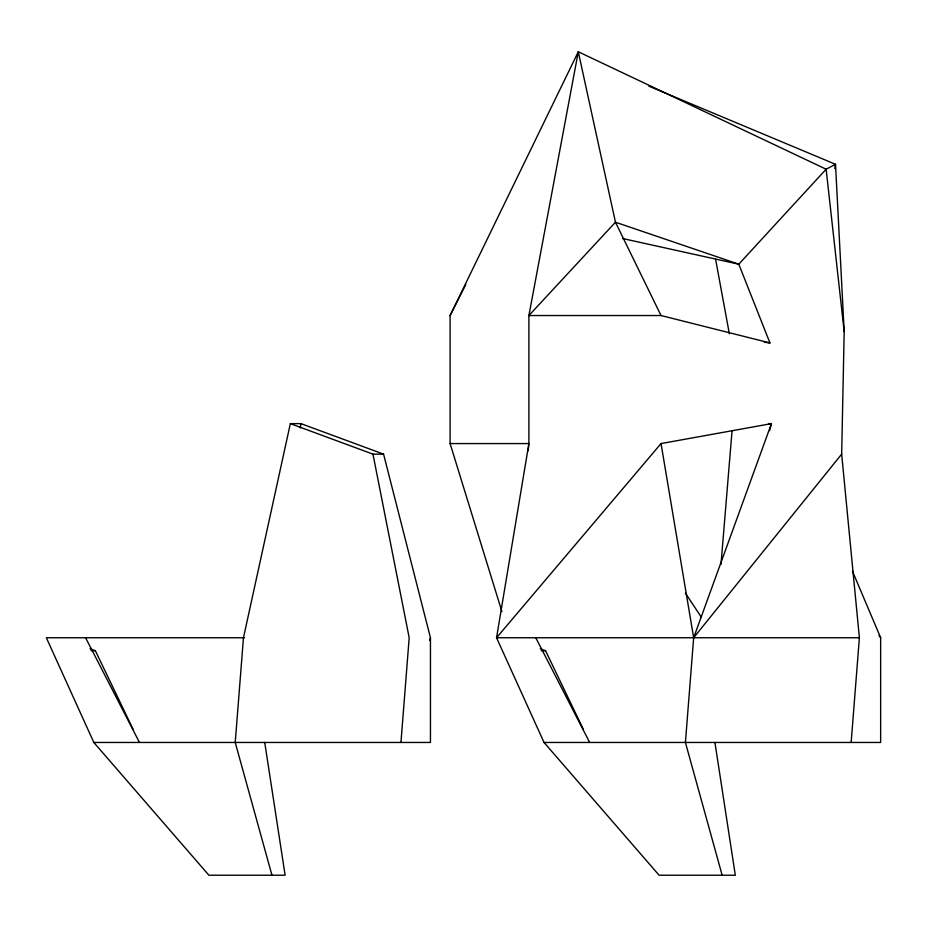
<?xml version="1.0" encoding="UTF-8"?>
<svg xmlns="http://www.w3.org/2000/svg" width="927" height="927" viewBox="0 0 927 927"><rect width="100%" height="100%" fill="white"/><g stroke="black" fill="none" stroke-linecap="round" stroke-linejoin="round"><path stroke-width="1.39" d="M851.148 742.457L859.387 637.753L841.658 454.137L844.184 331.623L835.517 164.299L648.83 86.141M400.951 742.457L409.189 637.753L372.967 454.137L290.348 423.627L243.465 637.753L235.226 742.457L271.959 875.227M720.986 564.462L732.052 430.812M528.193 450.765L528.9 443.57L528.9 315.539L578.286 51.773L826.131 169.212L835.517 164.299L834.706 168.529M300.221 427.903L300.951 423.627L290.348 423.627M769.595 430.626L771.438 423.627L768.564 423.627M429.56 640.511L430.452 637.753L383.569 454.137L300.951 423.627M501.901 611.588L450.093 443.57L450.093 315.539L578.286 51.773L615.458 222.213L661.032 315.539L769.943 342.932L738.784 264.195L615.458 222.213L528.9 315.539L661.032 315.539M450.093 315.539L465.783 284.601M841.658 454.137L693.663 637.753L685.412 742.457L722.156 875.227M661.032 443.57L693.663 637.753L771.438 423.627L661.032 443.57L496.548 637.753L544.022 742.457L659.097 875.227L735.32 875.227L714.926 742.457M450.093 443.57L528.9 443.57L496.548 637.753L859.387 637.753M372.967 454.137L383.569 454.137M244.519 637.753L46.35 637.753L93.824 742.457L208.899 875.227L285.122 875.227L264.728 742.457M91.02 650.696L95.342 650.696L133.198 729.514M541.206 650.696L545.539 650.696L583.396 729.514M93.824 742.457L430.452 742.457L430.452 637.753M544.022 742.457L880.65 742.457L880.65 637.753L852.469 571.229M764.254 342.237L769.943 342.932M622.515 238.506L738.784 264.195L826.131 169.212L844.184 331.623M540.267 648.784L545.539 650.696M90.07 648.784L95.342 650.696M879.005 635.377L880.65 637.753M685.401 593.129L701.357 617.255M535.783 637.753L589.665 742.457M85.585 637.753L139.467 742.457M715.598 259.282L729.352 333.801"/></g></svg>
